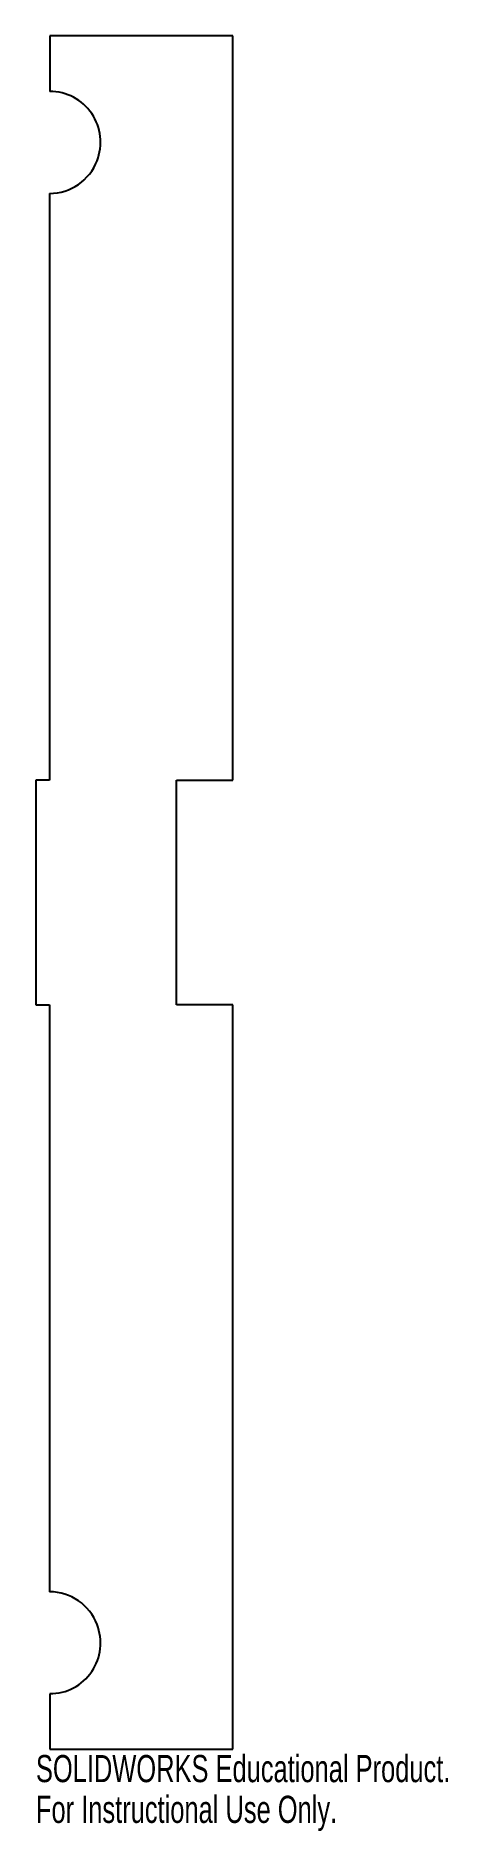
# Model space of a CAD drawing. Header units: millimetres. Extents: x -105 to -32, y -167 to 152.
import ezdxf

# ---------------------------------------------------------------- set-up
doc = ezdxf.new("R2010")
doc.units = ezdxf.units.MM
doc.styles.add('SLDTEXTSTYLE0', font='TXT', dxfattribs={"width": 0.7})

msp = doc.modelspace()

# ---------------------------------------------------------------- linework, layer by layer
at = {"color": 7, "linetype": 'Continuous', "lineweight": 25}
for p, q in [((-70.01, 152.42), (-102.54, 152.42)), ((-102.54, 152.42), (-102.54, 142.53)), ((-70.01, 20), (-70.01, 152.42)), ((-102.56, 124.39), (-102.56, 20)), ((-102.56, 20), (-105, 20)), ((-105, 20), (-105, -20)), ((-80.01, -20), (-80.01, 20)), ((-80.01, 20), (-70.01, 20)), ((-105, -20), (-102.56, -20)), ((-102.56, -20), (-102.56, -124.39)), ((-70.01, -20), (-80.01, -20)), ((-70.01, -152.42), (-70.01, -20)), ((-102.54, -142.53), (-102.54, -152.42)), ((-102.54, -152.42), (-70.01, -152.42))]:
    msp.add_line(p, q, dxfattribs=at)
for centre, major_axis, start_param, end_param in [((-102.51, 133.51), (-3.25, -8.41), 1.564368, 3.514607), ((-102.55, 133.41), (-3.25, -8.41), 0.368371, 1.577225), ((-102.55, -133.41), (-3.25, 8.41), 4.70596, 5.914815), ((-102.51, -133.51), (-3.25, 8.41), 2.768579, 4.718818)]:
    msp.add_ellipse(centre, major_axis=major_axis, ratio=0.998325, start_param=start_param, end_param=end_param, dxfattribs=at)

# ---------------------------------------------------------------- texts
at = {"color": 7, "linetype": 'Continuous', "char_height": 4.8336, "attachment_point": 1, "style": 'SLDTEXTSTYLE0'}
for s, insert in [('SOLIDWORKS Educational Product.', (-105, -153.44)), ('For Instructional Use Only.', (-105, -160.69))]:
    msp.add_mtext(s, dxfattribs=dict(at, insert=insert))

doc.saveas('drawing.dxf')
